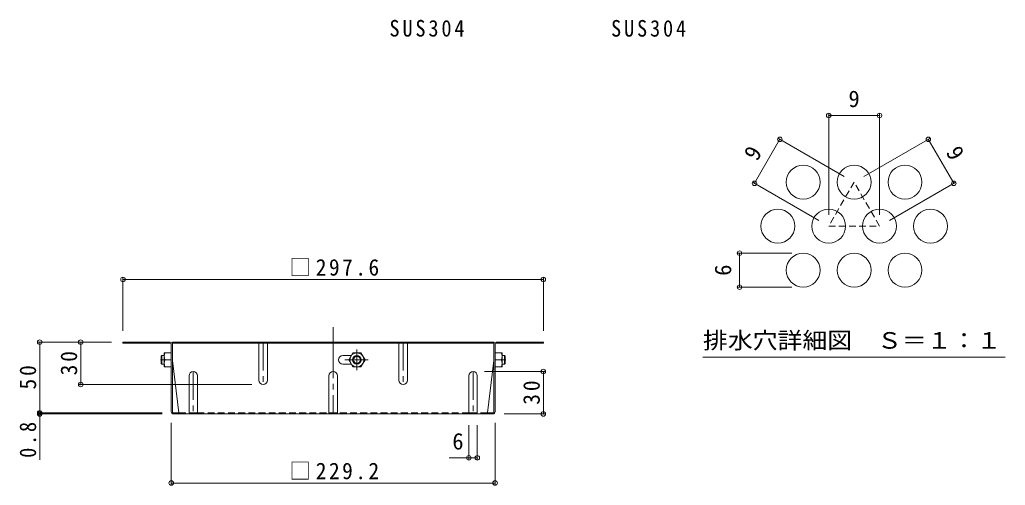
# Model space of a CAD drawing. Units: millimetres at full size, sheet at 1:4, with parts at other scales. Extents: x -752 to 920, y -779 to 701.
# Drawn here: x 223 to 920, y -40 to 290 of the extents above; entities that cross this region are included whole.
import ezdxf
from ezdxf.enums import TextEntityAlignment as Align

# ---------------------------------------------------------------- set-up
doc = ezdxf.new("R2010")
doc.units = ezdxf.units.MM
doc.header["$LTSCALE"] = 4
doc.header["$PDMODE"] = 32
doc.header["$PDSIZE"] = 3.2
for name, pattern in [('CHAIN1', [8, 5, -1, 1, -1]), ('CHAIN2', [12, 9, -1, 1, -1]), ('DASHED1', [1.8, 1.2, -0.6])]:
    doc.linetypes.add(name, pattern=pattern)
for name, color, linetype, lineweight in [('A-1_躯体', 3, 'Continuous', 9), ('A-4_その他', 7, 'Continuous', 9), ('A-5_文字', 7, 'Continuous', 9), ('A-7_ハッチ', 2, 'Continuous', 9), ('A-8_記号', 2, 'Continuous', 9), ('A-B_ﾊｯﾁ', 2, 'Continuous', 9), ('F-4_F-4ﾚｲﾔ', 7, 'Continuous', 9), ('F-6_F-6ﾚｲﾔ', 2, 'Continuous', 9), ('F-7_F-7ﾚｲﾔ', 2, 'Continuous', 9)]:
    doc.layers.add(name, color=color, linetype=linetype, lineweight=lineweight)
doc.styles.add('ＭＳ ゴシック', font='')
doc.styles.get('ＭＳ ゴシック').set_extended_font_data('MS Gothic')

msp = doc.modelspace()

# ---------------------------------------------------------------- linework, layer by layer
at = {"layer": 'A-1_躯体'}
for p, q in [((323.348, 52.047), (322.848, 51.547)), ((322.848, 46.547), (322.848, 51.547)), ((323.348, 46.047), (323.348, 52.047)), ((325.048, 52.047), (323.348, 52.047)), ((564.248, 52.047), (565.948, 52.047)), ((565.948, 52.047), (566.448, 51.547)), ((565.948, 46.047), (565.948, 52.047)), ((566.448, 46.547), (566.448, 51.547)), ((323.348, 46.047), (322.848, 46.547)), ((325.048, 46.047), (323.348, 46.047)), ((564.248, 46.047), (565.948, 46.047)), ((565.948, 46.047), (566.448, 46.547))]:
    msp.add_line(p, q, dxfattribs=at)
for radius in [3, 2.458]:
    msp.add_circle((461.448, 49.047), radius, dxfattribs=at)
at = {"layer": 'A-4_その他'}
for p, q in [((295.845, 107.206), (295.845, 69.547)), ((295.845, 106.006), (593.452, 106.006)), ((593.452, 107.206), (593.452, 69.547)), ((235.764, 61.547), (287.845, 61.547)), ((236.964, 61.547), (236.964, 11.547)), ((265.985, 61.547), (265.985, 31.547)), ((594.652, 40.747), (551.648, 40.747)), ((593.452, 10.747), (593.452, 40.747)), ((264.785, 31.547), (387.148, 31.547)), ((235.764, 11.547), (323.515, 11.547)), ((235.764, 10.747), (323.648, 10.747)), ((236.964, 11.547), (236.964, -21.663)), ((594.652, 10.747), (565.648, 10.747)), ((330.048, -39.411), (330.048, 4.347)), ((540.648, -21.577), (540.648, 2.747)), ((546.648, -21.577), (546.648, 2.747)), ((559.248, -39.411), (559.248, 4.347)), ((526.682, -20.377), (546.648, -20.377)), ((330.048, -38.211), (559.248, -38.211))]:
    msp.add_line(p, q, dxfattribs=at)
for p in [(295.845, 106.006), (593.452, 106.006), (236.964, 61.547), (265.985, 61.547), (593.452, 40.747), (265.985, 31.547), (236.964, 11.547), (236.964, 10.747), (593.452, 10.747), (540.648, -20.377), (546.648, -20.377), (330.048, -38.211), (559.248, -38.211)]:
    msp.add_point(p, dxfattribs=at)
at = {"layer": 'A-7_ハッチ', "linetype": 'CHAIN2'}
msp.add_line((444.648, 72.119), (444.648, 10.747), dxfattribs=at)
at = {"layer": 'A-7_ハッチ'}
for p, q in [((329.248, 61.547), (295.845, 61.547)), ((295.845, 61.547), (295.845, 60.747)), ((329.382, 60.747), (295.845, 60.747)), ((330.048, 12.347), (330.048, 60.08)), ((330.848, 12.213), (330.848, 61.547)), ((558.448, 61.547), (330.848, 61.547)), ((558.448, 60.747), (330.848, 60.747)), ((370.849, 61.547), (370.849, 60.747)), ((518.448, 61.547), (518.448, 60.747)), ((558.448, 12.213), (558.448, 61.547)), ((559.248, 12.347), (559.248, 60.08)), ((559.915, 60.747), (593.452, 60.747)), ((560.048, 61.547), (593.452, 61.547)), ((593.452, 61.547), (593.452, 60.747)), ((451.548, 52.147), (457.488, 52.147)), ((330.848, 48.547), (335.461, 11.547)), ((457.488, 45.947), (451.548, 45.947)), ((558.448, 48.547), (553.836, 11.547)), ((331.515, 11.547), (335.461, 11.547)), ((557.648, 10.747), (331.648, 10.747)), ((557.782, 11.547), (553.836, 11.547))]:
    msp.add_line(p, q, dxfattribs=at)
at = {"layer": 'A-7_ハッチ', "linetype": 'DASHED1'}
for p, q in [((335.461, 11.547), (342.648, 11.547)), ((348.648, 11.547), (441.648, 11.547)), ((540.648, 11.547), (447.648, 11.547)), ((553.836, 11.547), (546.648, 11.547))]:
    msp.add_line(p, q, dxfattribs=at)
at = {"layer": 'A-7_ハッチ'}
for centre, radius, start, end in [((329.248, 59.947), 1.6, 0, 90), ((329.382, 60.08), 0.667, 0, 90), ((560.048, 59.947), 1.6, 90, 180), ((559.915, 60.08), 0.667, 90, 180), ((451.548, 49.047), 3.1, 90, 270), ((331.648, 12.347), 1.6, 180, 270), ((331.515, 12.213), 0.667, 180, 270), ((334.661, 11.547), 0.8, 270, 0), ((554.636, 11.547), 0.8, 180, 270), ((557.648, 12.347), 1.6, 270, 0), ((557.782, 12.213), 0.667, 270, 0)]:
    msp.add_arc(centre, radius, start, end, dxfattribs=at)
at = {"layer": 'A-8_記号', "linetype": 'DASHED1'}
for p, q in [((392.148, 60.347), (392.148, 61.547)), ((398.148, 60.347), (398.148, 61.547)), ((491.148, 60.347), (491.148, 61.547)), ((497.148, 60.347), (497.148, 61.547))]:
    msp.add_line(p, q, dxfattribs=at)
at = {"layer": 'A-8_記号'}
for p, q in [((392.148, 34.547), (392.148, 60.747)), ((398.148, 34.547), (398.148, 60.747)), ((491.148, 34.547), (491.148, 60.747)), ((497.148, 34.547), (497.148, 60.747)), ((342.648, 37.747), (342.648, 10.747)), ((348.648, 37.747), (348.648, 10.747)), ((441.648, 37.747), (441.648, 10.747)), ((447.648, 37.747), (447.648, 10.747)), ((540.648, 37.747), (540.648, 10.747)), ((546.648, 37.747), (546.648, 10.747)), ((342.648, 11.547), (348.648, 11.547)), ((441.648, 11.547), (447.648, 11.547)), ((540.648, 11.547), (546.648, 11.547))]:
    msp.add_line(p, q, dxfattribs=at)
at = {"layer": 'A-8_記号', "linetype": 'CHAIN1'}
for p, q in [((395.148, 61.547), (395.148, 31.547)), ((494.148, 61.547), (494.148, 31.547)), ((345.648, 40.747), (345.648, 10.347)), ((543.648, 40.747), (543.648, 10.747))]:
    msp.add_line(p, q, dxfattribs=at)
at = {"layer": 'A-8_記号'}
for centre, start, end in [((345.648, 37.747), 0, 180), ((444.648, 37.747), 0, 180), ((543.648, 37.747), 0, 180), ((395.148, 34.547), 180, 0), ((494.148, 34.547), 180, 0)]:
    msp.add_arc(centre, 3, start, end, dxfattribs=at)
at = {"layer": 'A-B_ﾊｯﾁ', "linetype": 'CHAIN1'}
for p, q in [((461.448, 56.416), (461.448, 41.656)), ((322.362, 49.047), (325.424, 49.047)), ((452.92, 49.047), (469.428, 49.047)), ((566.935, 49.047), (563.873, 49.047))]:
    msp.add_line(p, q, dxfattribs=at)
at = {"layer": 'A-B_ﾊｯﾁ'}
for p, q in [((325.048, 44.047), (325.048, 54.047)), ((330.048, 54.047), (325.048, 54.047)), ((330.048, 49.047), (325.481, 49.047)), ((455.698, 49.047), (458.585, 54.047)), ((455.698, 49.047), (458.585, 44.047)), ((458.585, 54.047), (464.312, 54.047)), ((467.198, 49.047), (464.312, 54.047)), ((467.198, 49.047), (464.312, 44.047)), ((559.248, 54.047), (564.248, 54.047)), ((559.248, 49.047), (563.815, 49.047)), ((564.248, 44.047), (564.248, 54.047)), ((330.048, 44.047), (325.048, 44.047)), ((458.585, 44.047), (464.312, 44.047)), ((559.248, 44.047), (564.248, 44.047))]:
    msp.add_line(p, q, dxfattribs=at)
msp.add_circle((461.448, 49.047), 5, dxfattribs=at)
for centre, start, end in [((332.482, 51.547), 160.34634, 199.65367), ((332.482, 46.547), 160.34634, 199.65367), ((556.815, 51.547), 340.34633, 19.65366), ((556.815, 46.547), 340.34633, 19.65366)]:
    msp.add_arc(centre, 7.433, start, end, dxfattribs=at)
at = {"layer": 'F-4_F-4ﾚｲﾔ'}
for p, q in [((795.378, 223.332), (795.378, 151.754)), ((831.378, 223.332), (831.378, 151.754)), ((795.378, 222.132), (831.378, 222.132)), ((742.855, 174.078), (760.855, 205.255)), ((759.816, 205.855), (806.45, 178.931)), ((866.94, 205.855), (820.306, 178.931)), ((883.901, 174.078), (865.901, 205.255)), ((741.816, 174.678), (788.45, 147.754)), ((884.94, 174.678), (838.306, 147.754)), ((731.097, 124.577), (769.378, 124.577)), ((732.297, 100.577), (732.297, 124.577)), ((731.097, 100.577), (769.378, 100.577))]:
    msp.add_line(p, q, dxfattribs=at)
for p in [(795.378, 222.132), (831.378, 222.132), (760.855, 205.255), (865.901, 205.255), (742.855, 174.078), (883.901, 174.078), (732.297, 124.577), (732.297, 100.577)]:
    msp.add_point(p, dxfattribs=at)
at = {"layer": 'F-6_F-6ﾚｲﾔ', "linetype": 'DASHED1'}
msp.add_lwpolyline([(813.378, 174.931), (795.378, 143.754), (831.378, 143.754)], close=True, dxfattribs=at)
at = {"layer": 'F-6_F-6ﾚｲﾔ'}
for centre in [(777.378, 174.931), (813.378, 174.931), (849.378, 174.931), (759.378, 143.754), (795.378, 143.754), (831.378, 143.754), (867.378, 143.754), (777.378, 112.577), (813.378, 112.577), (849.378, 112.577)]:
    msp.add_circle(centre, 12, dxfattribs=at)
at = {"layer": 'F-7_F-7ﾚｲﾔ', "color": 7}
msp.add_line((706.378, 50.964), (920.378, 50.964), dxfattribs=at)

# ---------------------------------------------------------------- texts
at = {"layer": 'A-4_その他', "color": 2, "style": 'ＭＳ ゴシック'}
msp.add_text('6', height=11.73, dxfattribs=at).set_placement((528.968, -17.977), align=Align.BOTTOM_LEFT)
at = {"layer": 'A-4_その他', "color": 2, "char_height": 11.73, "attachment_point": 7, "style": 'ＭＳ ゴシック'}
for s, insert in [('\\T1.23;\\W0.95;□297.6', (413.648, 108.406)), ('\\T1.23;\\W0.95;□229.2', (413.648, -35.811))]:
    msp.add_mtext(s, dxfattribs=dict(at, insert=insert))
at = {"layer": 'A-4_その他', "color": 2, "char_height": 11.73, "attachment_point": 7, "rotation": 90, "style": 'ＭＳ ゴシック'}
for s, insert in [('\\T1.27;\\W0.95;30', (263.585, 38.047)), ('\\T1.27;\\W0.95;50', (234.564, 28.047)), ('\\T1.27;\\W0.95;30', (591.052, 17.247)), ('\\T1.27;\\W0.9;0.8', (234.564, -20.341))]:
    msp.add_mtext(s, dxfattribs=dict(at, insert=insert))
at = {"layer": 'A-5_文字', "color": 2, "char_height": 11.73, "attachment_point": 7, "style": 'ＭＳ ゴシック'}
for insert in [(484.482, 277.859), (641.342, 277.799)]:
    msp.add_mtext('\\T1.28;\\W0.9;SUS304', dxfattribs=dict(at, insert=insert))
at = {"layer": 'F-4_F-4ﾚｲﾔ', "color": 2, "style": 'ＭＳ ゴシック'}
msp.add_text('9', height=11.73, dxfattribs=at).set_placement((809.378, 224.532), align=Align.BOTTOM_LEFT)
for s, rotation, p in [('9', 60, (747.777, 187.403)), ('9', 300, (874.98, 194.331)), ('6', 90, (729.897, 108.577))]:
    msp.add_text(s, height=11.73, rotation=rotation, dxfattribs=at).set_placement(p, align=Align.BOTTOM_LEFT)
at = {"layer": 'F-7_F-7ﾚｲﾔ', "style": 'ＭＳ ゴシック', "width": 1.1}
msp.add_text('排水穴詳細図\u3000Ｓ＝１：１', height=11.73, dxfattribs=at).set_placement((706.378, 53.422), align=Align.BOTTOM_LEFT)

doc.saveas('drawing.dxf')
